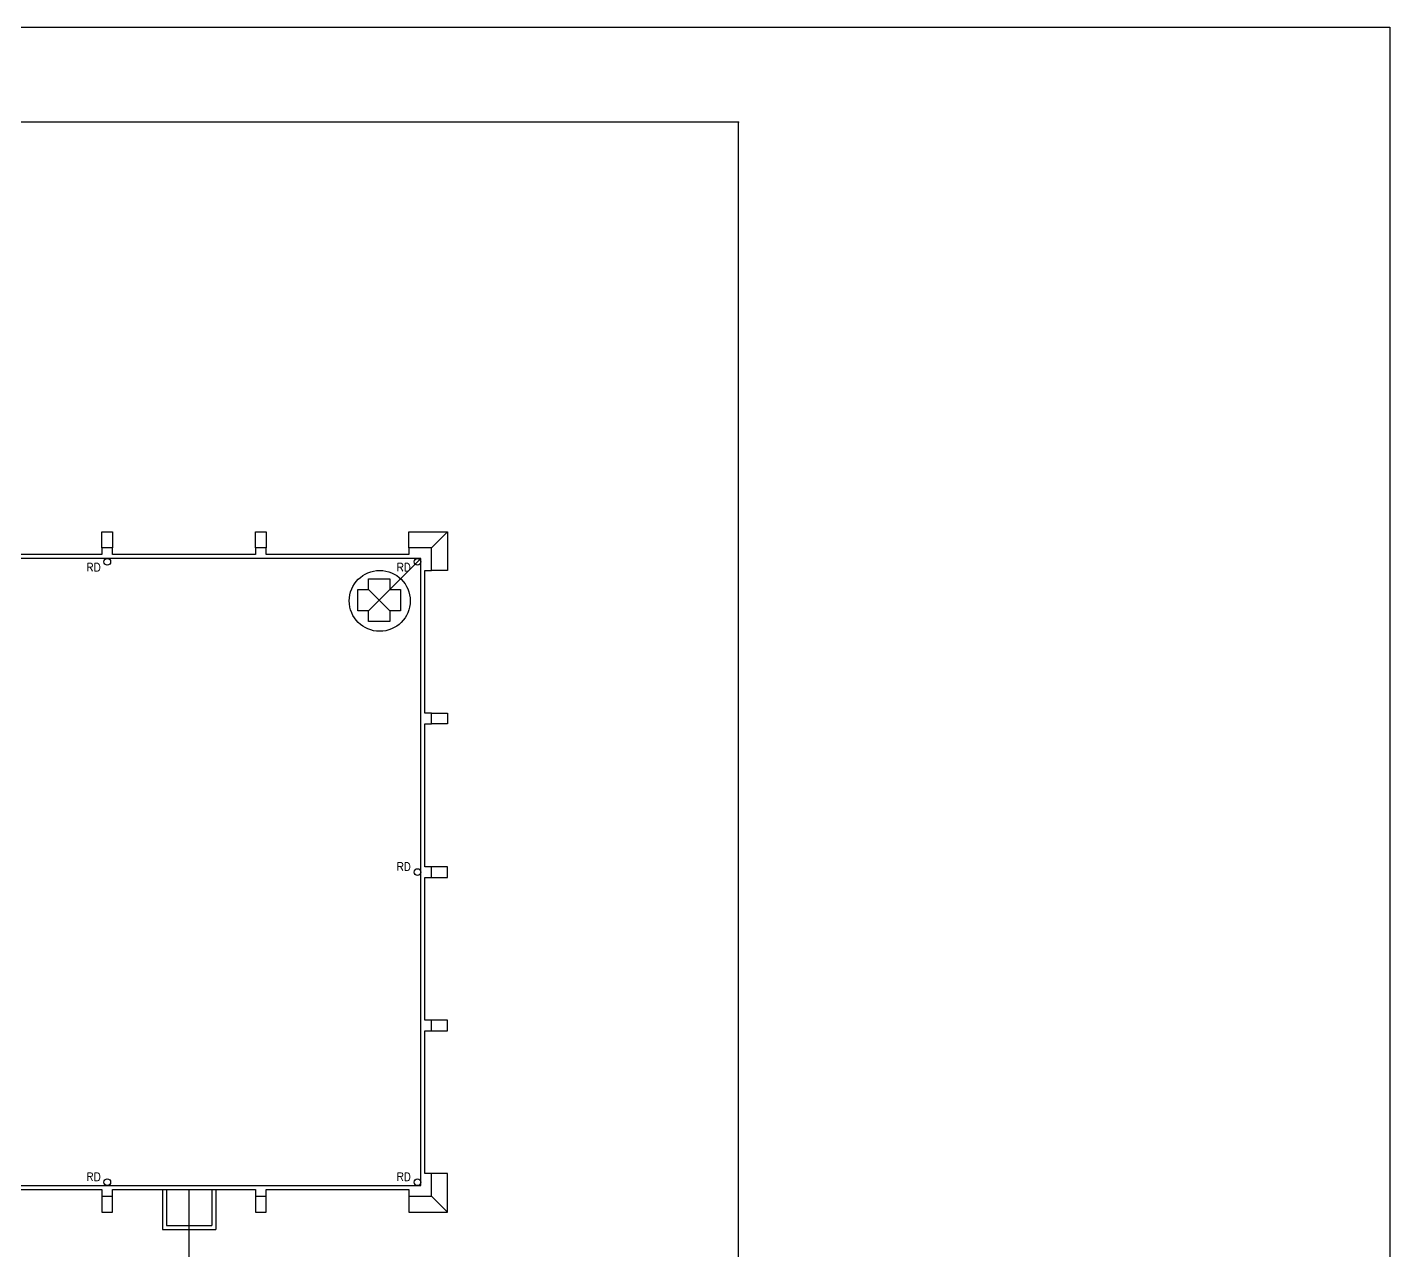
# Model space of a CAD drawing. Header units: inches. Extents: x 72602 to 350810, y -122122 to 43597.
# Drawn here: x 157706 to 208767, y -88763 to -42910 of the extents above; entities that cross this region are included whole.
import ezdxf

# ---------------------------------------------------------------- set-up
doc = ezdxf.new("R2010")
doc.units = ezdxf.units.IN
doc.header["$MEASUREMENT"] = 0
doc.layers.add('M-X-BKGD', color=8, linetype='Continuous')
doc.styles.add('SIMS', font='simplex.shx')

msp = doc.modelspace()

# ---------------------------------------------------------------- linework, layer by layer
at = {"layer": 'M-X-BKGD'}
for p, q in [((184356, -46471), (107616, -46471)), ((184356, -46471), (107616, -46471)), ((184356, -98471), (184356, -46471)), ((184356, -98471), (184356, -46471)), ((172856, -62421), (173456, -61821)), ((172856, -62421), (173456, -61821)), ((172456, -62821), (171293, -63983)), ((172456, -62821), (171293, -63983)), ((172456, -62821), (171293, -63983)), ((172456, -62821), (171293, -63983)), ((171293, -63983), (170493, -64783)), ((170493, -63983), (171293, -64783)), ((171293, -63983), (170493, -64783)), ((170493, -63983), (171293, -64783)), ((162774, -86471), (162774, -87971)), ((162774, -86471), (162774, -87971)), ((162924, -86471), (162924, -87821)), ((162924, -86471), (162924, -87821)), ((164624, -86471), (164624, -87821)), ((164624, -86471), (164624, -87821)), ((164774, -86471), (164774, -87971)), ((164774, -86471), (164774, -87971)), ((172856, -86721), (173456, -87321)), ((172856, -86721), (173456, -87321)), ((162924, -87821), (164624, -87821)), ((162924, -87821), (164624, -87821)), ((162774, -87971), (164774, -87971)), ((162774, -87971), (164774, -87971))]:
    msp.add_line(p, q, dxfattribs=at)
at = {"layer": 'M-X-BKGD', "ltscale": 0.1}
msp.add_line((163774, -111197), (163774, -86471), dxfattribs=at)
msp.add_line((163774, -111197), (163774, -86471), dxfattribs=at)
at = {"layer": 'M-X-BKGD'}
for points in [[(72602, -42910), (208767, -42910), (208767, -122122), (72602, -122122)], [(171693, -63983), (171693, -64783), (171293, -64783), (171293, -65183), (170493, -65183), (170493, -64783), (170093, -64783), (170093, -63983), (170493, -63983), (170493, -63583), (171293, -63583), (171293, -63983)], [(171693, -63983), (171693, -64783), (171293, -64783), (171293, -65183), (170493, -65183), (170493, -64783), (170093, -64783), (170093, -63983), (170493, -63983), (170493, -63583), (171293, -63583), (171293, -63983)]]:
    msp.add_lwpolyline(points, close=True, dxfattribs=at)
for points in [[(160506, -62421), (160506, -61821), (160906, -61821), (160906, -62421)], [(160506, -62421), (160506, -61821), (160906, -61821), (160906, -62421)], [(166256, -62421), (166256, -61821), (166656, -61821), (166656, -62421)], [(166256, -62421), (166256, -61821), (166656, -61821), (166656, -62421)], [(172006, -62421), (172006, -61821), (173456, -61821), (173456, -63271), (172856, -63271)], [(172006, -62421), (172006, -61821), (173456, -61821), (173456, -63271), (172856, -63271)], [(155256, -86471), (160506, -86471), (160506, -86721), (160906, -86721), (160906, -86471), (166256, -86471), (166256, -86721), (166656, -86721), (166656, -86471), (172006, -86471), (172006, -86721), (172856, -86721), (172856, -85871), (172606, -85871), (172606, -80521), (172856, -80521), (172856, -80121), (172606, -80121), (172606, -74771), (172856, -74771), (172856, -74371), (172606, -74371), (172606, -69021), (172856, -69021), (172856, -68621), (172606, -68621), (172606, -63271), (172856, -63271), (172856, -62421), (172006, -62421), (172006, -62671), (166656, -62671), (166656, -62421), (166256, -62421), (166256, -62671), (160906, -62671), (160906, -62421), (160506, -62421), (160506, -62671), (155256, -62671)], [(155256, -86471), (160506, -86471), (160506, -86721), (160906, -86721), (160906, -86471), (166256, -86471), (166256, -86721), (166656, -86721), (166656, -86471), (172006, -86471), (172006, -86721), (172856, -86721), (172856, -85871), (172606, -85871), (172606, -80521), (172856, -80521), (172856, -80121), (172606, -80121), (172606, -74771), (172856, -74771), (172856, -74371), (172606, -74371), (172606, -69021), (172856, -69021), (172856, -68621), (172606, -68621), (172606, -63271), (172856, -63271), (172856, -62421), (172006, -62421), (172006, -62671), (166656, -62671), (166656, -62421), (166256, -62421), (166256, -62671), (160906, -62671), (160906, -62421), (160506, -62421), (160506, -62671), (155256, -62671)], [(155256, -86321), (172456, -86321), (172456, -62821), (155256, -62821)], [(155256, -86321), (172456, -86321), (172456, -62821), (155256, -62821)], [(172856, -68621), (173456, -68621), (173456, -69021), (172856, -69021)], [(172856, -68621), (173456, -68621), (173456, -69021), (172856, -69021)], [(172856, -74771), (173456, -74771), (173456, -74371), (172856, -74371)], [(172856, -74771), (173456, -74771), (173456, -74371), (172856, -74371)], [(172856, -80521), (173456, -80521), (173456, -80121), (172856, -80121)], [(172856, -80521), (173456, -80521), (173456, -80121), (172856, -80121)], [(172006, -86721), (172006, -87321), (173456, -87321), (173456, -85871), (172856, -85871)], [(172006, -86721), (172006, -87321), (173456, -87321), (173456, -85871), (172856, -85871)], [(160506, -86721), (160506, -87321), (160906, -87321), (160906, -86721)], [(160506, -86721), (160506, -87321), (160906, -87321), (160906, -86721)], [(166256, -86721), (166256, -87321), (166656, -87321), (166656, -86721)], [(166256, -86721), (166256, -87321), (166656, -87321), (166656, -86721)]]:
    msp.add_lwpolyline(points, dxfattribs=at)
for centre, radius in [((160706, -62946), 125), ((160706, -62946), 125), ((170916, -64407), 1142), ((170916, -64407), 1142), ((172331, -62946), 125), ((172331, -62946), 125), ((172331, -74571), 125), ((172331, -74571), 125), ((160706, -86196), 125), ((160706, -86196), 125), ((172331, -86196), 125), ((172331, -86196), 125)]:
    msp.add_circle(centre, radius, dxfattribs=at)
msp.add_point((184356, -46471), dxfattribs=at)
msp.add_point((184356, -46471), dxfattribs=at)

# ---------------------------------------------------------------- texts
at = {"layer": 'M-X-BKGD', "style": 'SIMS'}
for p in [(159922, -63299), (159922, -63299), (171547, -63299), (171547, -63299), (171547, -74517), (171547, -74517), (159922, -86142), (159922, -86142), (171547, -86142), (171547, -86142)]:
    msp.add_text('RD', height=300, dxfattribs=at).set_placement(p)

doc.saveas('drawing.dxf')
